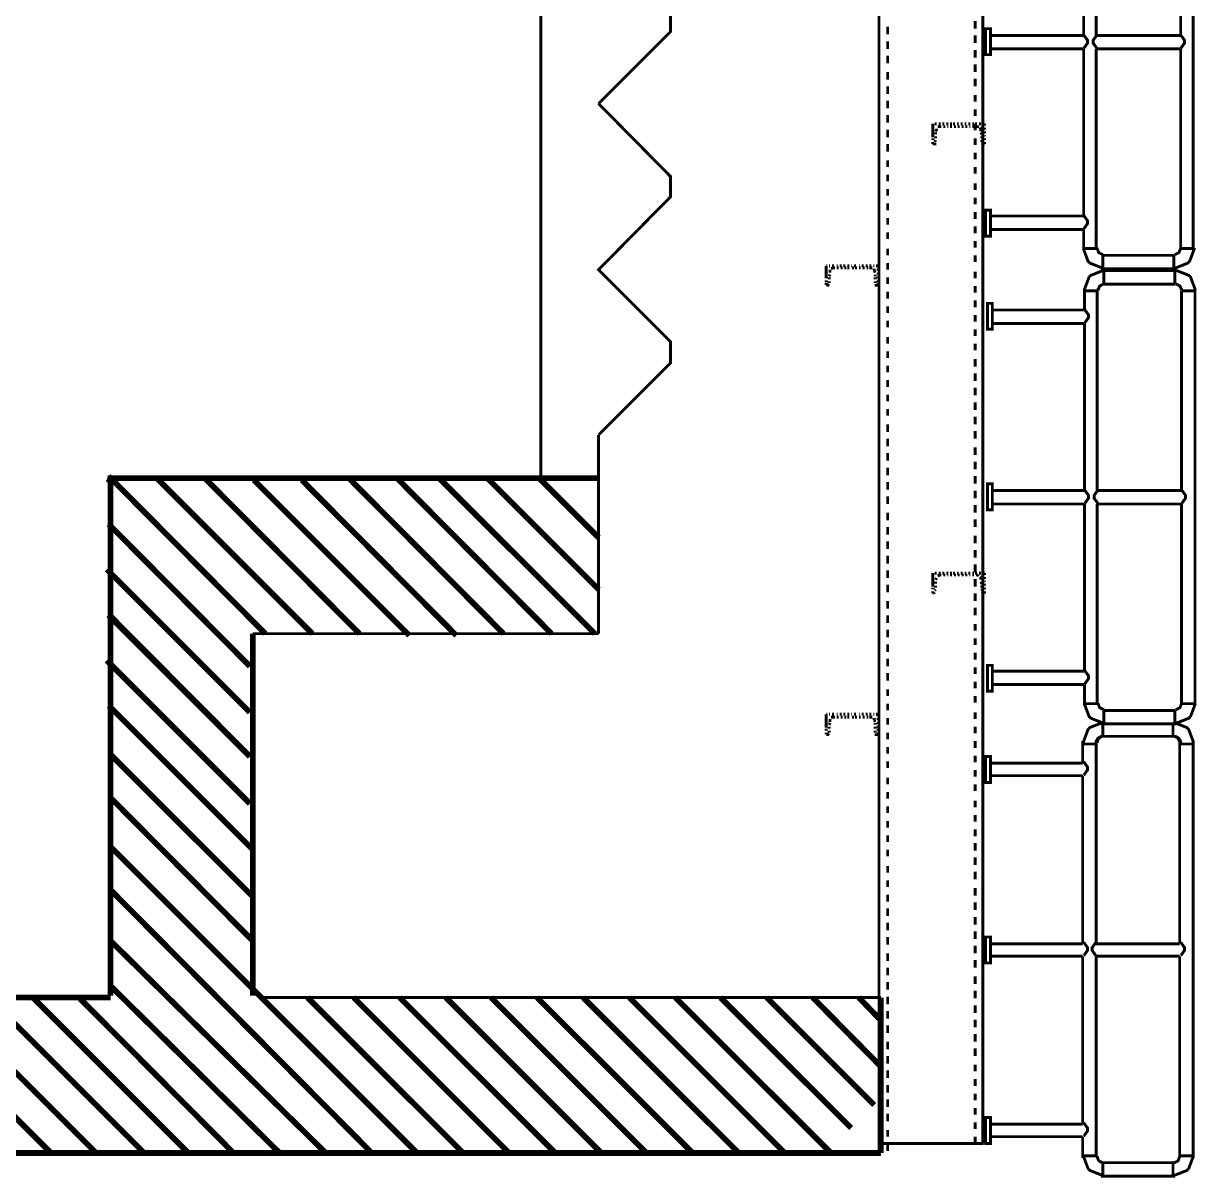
# Model space of a CAD drawing. Extents: x 0.2 to 11.5, y 0.7 to 15.9.
# Drawn here: x 6.878 to 8.913, y 4.499 to 6.502 of the extents above; entities that cross this region are included whole.
import ezdxf

# ---------------------------------------------------------------- set-up
doc = ezdxf.new("R2010")
doc.units = 0
doc.layers.get('0').update_dxf_attribs({"linetype": 'CONTINUOUS'})

msp = doc.modelspace()

# ---------------------------------------------------------------- linework, layer by layer
at = {"color": 5, "const_width": 0.005}
for points in [[(8.36219, 14.0694), (8.36219, 4.53944)], [(8.54221, 4.55778), (8.54221, 14.0694)], [(8.54221, 9.96278), (8.54221, 4.91943)], [(8.37722, 6.4961), (8.37722, 6.48281)], [(8.52886, 6.49278), (8.52886, 6.50613)], [(8.37722, 6.47114), (8.37722, 6.45779)], [(8.52886, 6.46778), (8.52886, 6.48112)], [(8.52886, 6.44276), (8.52886, 6.45611)], [(8.37722, 6.44613), (8.37722, 6.43278)], [(8.52886, 6.41775), (8.52886, 6.4311)], [(8.37722, 6.41775), (8.37722, 6.40446)], [(8.37722, 6.39279), (8.37722, 6.37944)], [(8.52886, 6.39279), (8.52886, 6.40608)], [(8.52886, 6.3661), (8.52886, 6.37776)], [(8.37722, 6.36778), (8.37722, 6.35444)], [(8.52886, 6.3411), (8.52886, 6.35275)], [(8.37722, 6.34278), (8.37722, 6.32943)], [(8.37722, 6.31776), (8.37722, 6.30447)], [(8.45557, 6.30447), (8.45557, 6.32781), (8.45557, 6.30447), (8.45557, 6.32781)], [(8.52886, 6.31614), (8.52886, 6.32781)], [(8.37722, 6.29275), (8.37722, 6.27946)], [(8.52886, 6.29113), (8.52886, 6.30279)], [(8.52886, 6.26611), (8.52886, 6.27778)], [(8.37722, 6.26443), (8.37722, 6.25276)], [(8.52886, 6.2411), (8.52886, 6.25276)], [(8.37722, 6.23942), (8.37722, 6.22775)], [(8.37722, 6.21446), (8.37722, 6.20281)], [(8.52886, 6.21278), (8.52886, 6.22444)], [(8.37722, 6.18946), (8.37722, 6.17779)], [(8.52886, 6.18778), (8.52886, 6.19943)], [(8.52886, 6.16276), (8.52886, 6.17443)], [(8.37722, 6.16444), (8.37722, 6.15278)], [(8.52886, 6.13781), (8.52886, 6.14947)], [(8.37722, 6.13943), (8.37722, 6.12776)], [(8.37722, 6.11111), (8.37722, 6.09944)], [(8.52886, 6.11279), (8.52886, 6.12446)], [(8.37722, 6.0861), (8.37722, 6.07443)], [(8.52886, 6.08778), (8.52886, 6.09944)], [(8.27056, 6.05946), (8.27056, 6.08111), (8.27056, 6.05946), (8.27056, 6.08111)], [(8.52886, 6.05946), (8.52886, 6.07113)], [(8.37722, 6.06108), (8.37722, 6.04943)], [(8.52886, 6.03444), (8.52886, 6.04611)], [(8.37722, 6.03614), (8.37722, 6.02447)], [(8.37722, 6.01112), (8.37722, 5.99946)], [(8.52886, 6.00944), (8.52886, 6.02111)], [(8.37722, 5.98611), (8.37722, 5.97444)], [(8.52886, 5.98443), (8.52886, 5.9961)], [(8.52886, 5.95942), (8.52886, 5.97114)], [(8.37722, 5.95779), (8.37722, 5.94613)], [(8.52886, 5.93446), (8.52886, 5.94613)], [(8.37722, 5.93278), (8.37722, 5.92111)], [(8.37722, 5.90776), (8.37722, 5.89611)], [(8.52886, 5.90608), (8.52886, 5.91943)], [(8.37722, 5.88276), (8.37722, 5.8711)], [(8.52886, 5.88113), (8.52886, 5.89442)], [(8.52886, 5.85612), (8.52886, 5.86947)], [(8.37722, 5.85781), (8.37722, 5.84614)], [(8.52886, 5.83111), (8.52886, 5.84446)], [(8.37722, 5.83279), (8.37722, 5.82113)], [(8.52886, 5.8061), (8.52886, 5.81944)], [(8.37722, 5.8061), (8.37722, 5.79275)], [(8.37722, 5.78108), (8.37722, 5.76779)], [(8.52886, 5.78108), (8.52886, 5.79443)], [(8.52886, 5.75276), (8.52886, 5.76611)], [(8.37722, 5.75613), (8.37722, 5.74278)], [(8.52886, 5.72775), (8.52886, 5.7411)], [(8.37722, 5.73112), (8.37722, 5.71778)], [(8.37722, 5.70611), (8.37722, 5.69276)], [(8.52886, 5.70281), (8.52886, 5.7161)], [(8.37722, 5.6811), (8.37722, 5.66775)], [(8.52886, 5.67779), (8.52886, 5.69114)], [(8.52886, 5.65278), (8.52886, 5.66613)], [(8.37722, 5.65278), (8.37722, 5.63943)], [(8.52886, 5.62776), (8.52886, 5.64111)], [(8.37722, 5.62776), (8.37722, 5.61442)], [(8.37722, 5.60275), (8.37722, 5.58946)], [(8.52886, 5.59944), (8.52886, 5.61279)], [(8.37722, 5.57781), (8.37722, 5.56446)], [(8.52886, 5.57443), (8.52886, 5.58778)], [(8.52886, 5.54943), (8.52886, 5.56278)], [(8.37722, 5.55279), (8.37722, 5.53944)], [(8.45557, 5.52447), (8.45557, 5.54779), (8.45557, 5.52447), (8.45557, 5.54779)], [(8.52886, 5.52447), (8.52886, 5.53776)], [(8.37722, 5.52778), (8.37722, 5.51443)], [(8.37722, 5.49946), (8.37722, 5.48611)], [(8.52886, 5.49946), (8.52886, 5.51281)], [(8.37722, 5.47444), (8.37722, 5.4611)], [(8.52886, 5.47444), (8.52886, 5.48779)], [(8.52886, 5.44775), (8.52886, 5.45942)], [(8.37722, 5.44943), (8.37722, 5.43608)], [(8.52886, 5.42279), (8.52886, 5.43446)], [(8.37722, 5.42443), (8.37722, 5.41114)], [(8.37722, 5.39947), (8.37722, 5.38612)], [(8.52886, 5.39779), (8.52886, 5.40944)], [(8.37722, 5.37446), (8.37722, 5.36111)], [(8.52886, 5.37278), (8.52886, 5.38444)], [(8.52886, 5.34776), (8.52886, 5.35943)], [(8.37722, 5.34614), (8.37722, 5.33442)], [(8.52886, 5.32275), (8.52886, 5.33442)], [(8.37722, 5.32113), (8.37722, 5.30946)], [(8.27056, 5.27946), (8.27056, 5.30279), (8.27056, 5.27946), (8.27056, 5.30279)], [(8.37722, 5.29611), (8.37722, 5.28444)], [(8.52886, 5.29443), (8.52886, 5.3061)], [(8.37722, 5.27111), (8.37722, 5.25944)], [(8.52886, 5.26942), (8.52886, 5.28108)], [(8.52886, 5.24447), (8.52886, 5.25613)], [(8.37722, 5.2461), (8.37722, 5.23443)], [(8.52886, 5.21946), (8.52886, 5.23112)], [(8.37722, 5.22114), (8.37722, 5.20942)], [(8.37722, 5.19276), (8.37722, 5.1811)], [(8.52886, 5.19444), (8.52886, 5.20611)], [(8.52886, 5.16943), (8.52886, 5.1811)], [(8.37722, 5.16775), (8.37722, 5.15608)], [(8.52886, 5.14111), (8.52886, 5.15278)], [(8.37722, 5.14279), (8.37722, 5.13113)], [(8.52886, 5.1161), (8.52886, 5.12776)], [(8.37722, 5.11778), (8.37722, 5.10612)], [(8.37722, 5.09278), (8.37722, 5.08111)], [(8.52886, 5.0911), (8.52886, 5.10275)], [(8.37722, 5.06776), (8.37722, 5.0561)], [(8.52886, 5.06614), (8.52886, 5.07943)], [(8.52886, 5.04113), (8.52886, 5.05447)], [(8.37722, 5.03944), (8.37722, 5.02778)], [(8.52886, 5.01611), (8.52886, 5.02946)], [(8.37722, 5.01443), (8.37722, 5.00276)], [(8.37722, 4.98942), (8.37722, 4.97775)], [(8.52886, 4.98779), (8.52886, 5.00108)], [(8.37722, 4.9661), (8.37722, 4.95281)], [(8.52886, 4.96278), (8.52886, 4.97613)], [(8.52886, 4.93778), (8.52886, 4.95111)], [(8.37722, 4.94114), (8.37722, 4.92779)], [(8.52886, 4.91276), (8.52886, 4.92611)], [(8.37722, 4.91613), (8.37722, 4.90278)], [(8.37722, 4.88781), (8.37722, 4.87446)], [(8.52886, 4.88781), (8.52886, 4.9011)], [(8.37722, 4.86279), (8.37722, 4.84944)], [(8.52886, 4.86279), (8.52886, 4.87608)], [(8.52886, 4.83442), (8.52886, 4.84776)], [(8.37722, 4.83778), (8.37722, 4.82443)], [(8.52886, 4.80946), (8.52886, 4.82275)], [(8.37722, 4.81278), (8.37722, 4.79943)], [(8.37722, 4.78776), (8.37722, 4.77447)], [(8.52886, 4.78444), (8.52886, 4.79779)], [(8.37722, 4.76281), (8.37722, 4.74946)], [(8.52886, 4.75944), (8.52886, 4.77279)], [(8.52886, 4.73443), (8.52886, 4.74778)], [(8.37722, 4.73443), (8.37722, 4.72114)], [(8.52886, 4.70942), (8.52886, 4.72276)], [(8.37722, 4.70942), (8.37722, 4.69613)], [(8.37722, 4.68446), (8.37722, 4.67111)], [(8.52886, 4.68278), (8.52886, 4.69444)], [(8.37722, 4.65944), (8.37722, 4.64611)], [(8.52886, 4.65776), (8.52886, 4.66943)], [(8.52886, 4.63276), (8.52886, 4.64442)], [(8.37722, 4.63444), (8.37722, 4.6211)], [(8.52886, 4.60781), (8.52886, 4.61947)], [(8.37722, 4.60943), (8.37722, 4.59614)], [(8.37722, 4.58111), (8.37722, 4.56944)], [(8.52886, 4.58279), (8.52886, 4.59446)], [(8.54389, 4.55778), (8.36556, 4.55778)], [(8.52886, 4.55778), (8.52886, 4.56944)], [(8.37722, 4.5561), (8.37722, 4.54443)]]:
    msp.add_lwpolyline(points, dxfattribs=at)
at = {"color": 1, "const_width": 0.005}
for points in [[(7.77556, 8.81108), (7.77556, 5.71278)], [(7.87554, 6.36279), (8.00054, 6.48779), (8.00054, 6.52447), (7.87554, 6.6511), (8.00054, 6.7761), (8.00054, 6.81278), (7.87554, 6.93778)], [(7.87554, 5.78776), (8.00054, 5.91276), (8.00054, 5.94943), (7.87554, 6.07443), (8.00054, 6.20111), (8.00054, 6.23611), (7.87554, 6.36279)], [(7.87554, 5.78776), (7.87554, 5.71278)]]:
    msp.add_lwpolyline(points, dxfattribs=at)
at = {"color": 4, "const_width": 0.005}
for points in [[(8.73887, 6.82943), (8.73887, 6.48112)], [(8.88558, 6.82781), (8.88558, 6.48112)], [(8.90722, 6.83111), (8.90722, 6.10781)], [(8.71724, 6.77111), (8.71724, 6.48112)], [(8.71724, 6.48112), (8.55556, 6.48112)], [(8.71729, 6.45925), (8.71832, 6.45979), (8.7239, 6.46767), (8.7239, 6.47026), (8.7239, 6.47304), (8.71832, 6.48074), (8.71729, 6.48128)], [(8.7405, 6.48128), (8.73953, 6.48074), (8.73389, 6.47293), (8.73389, 6.47026), (8.73389, 6.46756), (8.73953, 6.45979), (8.7405, 6.45925)], [(8.88558, 6.48112), (8.73887, 6.48112)], [(8.88558, 6.45925), (8.88661, 6.45979), (8.89219, 6.46767), (8.89219, 6.47026), (8.89219, 6.47304), (8.88661, 6.48074), (8.88558, 6.48128)], [(8.71724, 6.45779), (8.55556, 6.45779)], [(8.71724, 6.45779), (8.71724, 6.16775)], [(8.73887, 6.45779), (8.73887, 6.11111)], [(8.88558, 6.45779), (8.73887, 6.45779)], [(8.88558, 6.45779), (8.88558, 6.11111)], [(8.45557, 6.32781), (8.45557, 6.32443)], [(8.45557, 6.32113), (8.45557, 6.31776)], [(8.45557, 6.31446), (8.45557, 6.31108)], [(8.45557, 6.30778), (8.45557, 6.3061)], [(8.46224, 6.32781), (8.45888, 6.32781)], [(8.46224, 6.31944), (8.46224, 6.31776), (8.46056, 6.31446)], [(8.46056, 6.31278), (8.46056, 6.30946)], [(8.46724, 6.32275), (8.46386, 6.32275)], [(8.46892, 6.32781), (8.46556, 6.32781)], [(8.47054, 6.32275), (8.46724, 6.32275)], [(8.47553, 6.32781), (8.47222, 6.32781)], [(8.47721, 6.32275), (8.4739, 6.32275)], [(8.48221, 6.32781), (8.47889, 6.32781)], [(8.48221, 6.32275), (8.48058, 6.32275)], [(8.48887, 6.32781), (8.48557, 6.32781)], [(8.48887, 6.32275), (8.48557, 6.32275)], [(8.49388, 6.32781), (8.49056, 6.32781)], [(8.49556, 6.32275), (8.49224, 6.32275)], [(8.50054, 6.32781), (8.49724, 6.32781)], [(8.50222, 6.32275), (8.49892, 6.32275)], [(8.50722, 6.32781), (8.5039, 6.32781)], [(8.5089, 6.32275), (8.50553, 6.32275)], [(8.51389, 6.32781), (8.51058, 6.32781)], [(8.51557, 6.32275), (8.51221, 6.32275)], [(8.52056, 6.32781), (8.51719, 6.32781)], [(8.52056, 6.32275), (8.51888, 6.32275)], [(8.52724, 6.32781), (8.52387, 6.32781)], [(8.52724, 6.32275), (8.52387, 6.32275)], [(8.53222, 6.32781), (8.52886, 6.32781)], [(8.5339, 6.32275), (8.53054, 6.32275)], [(8.53554, 6.32275), (8.5339, 6.32275)], [(8.5389, 6.32781), (8.53554, 6.32781)], [(8.5389, 6.31776), (8.53722, 6.32113)], [(8.5389, 6.31776), (8.5389, 6.31446)], [(8.5389, 6.31278), (8.54058, 6.30946)], [(8.54557, 6.32781), (8.54221, 6.32781)], [(8.54557, 6.32781), (8.54557, 6.32443)], [(8.54557, 6.32113), (8.54557, 6.31776)], [(8.54557, 6.31446), (8.54557, 6.31108)], [(8.54557, 6.30778), (8.54557, 6.3061)], [(8.45557, 6.30279), (8.45557, 6.29943)], [(8.45557, 6.29611), (8.45557, 6.29275)], [(8.45557, 6.29275), (8.45725, 6.29275)], [(8.45725, 6.29275), (8.45888, 6.29275), (8.45888, 6.29443)], [(8.46056, 6.29943), (8.45888, 6.29611)], [(8.46056, 6.3061), (8.46056, 6.30279)], [(8.54058, 6.3061), (8.54058, 6.30279)], [(8.54058, 6.29943), (8.54058, 6.29611)], [(8.54058, 6.29443), (8.54221, 6.29275)], [(8.54557, 6.29275), (8.54389, 6.29275)], [(8.54557, 6.30279), (8.54557, 6.29943)], [(8.54557, 6.29611), (8.54557, 6.29275)], [(8.71724, 6.16775), (8.55556, 6.16775)], [(8.71729, 6.14594), (8.71832, 6.14649), (8.7239, 6.15435), (8.7239, 6.15696), (8.7239, 6.15972), (8.71832, 6.16743), (8.71729, 6.16797)], [(8.71724, 6.14442), (8.55556, 6.14442)], [(8.71724, 6.14442), (8.71724, 6.10781)], [(8.71729, 6.11219), (8.71718, 6.10992), (8.72493, 6.08919), (8.72651, 6.08751), (8.72814, 6.08589), (8.74875, 6.07775), (8.75103, 6.07781)], [(8.73887, 6.11111), (8.71724, 6.11111)], [(8.74056, 6.11253), (8.74056, 6.11182), (8.743, 6.10504), (8.74349, 6.10449), (8.74403, 6.10394), (8.74957, 6.10113), (8.75136, 6.10113)], [(8.87472, 6.10113), (8.87674, 6.10113), (8.88211, 6.10394), (8.8826, 6.10449), (8.88314, 6.10504), (8.88558, 6.11182), (8.88553, 6.11253)], [(8.87511, 6.07781), (8.87744, 6.07775), (8.898, 6.08589), (8.89958, 6.08751), (8.90121, 6.08919), (8.90901, 6.10992), (8.90886, 6.11219)], [(8.88558, 6.11111), (8.90722, 6.11111)], [(8.87392, 6.09944), (8.75054, 6.09944)], [(8.75054, 6.09944), (8.75054, 6.07611)], [(8.87392, 6.09944), (8.87392, 6.07611)], [(8.27056, 6.08111), (8.27056, 6.07781)], [(8.27225, 6.08111), (8.27056, 6.08111)], [(8.27056, 6.07611), (8.27056, 6.07275)], [(8.27056, 6.06944), (8.27056, 6.06614)], [(8.27724, 6.08111), (8.27556, 6.08111)], [(8.27724, 6.06614), (8.27556, 6.06278)], [(8.27724, 6.07443), (8.27724, 6.07275), (8.27724, 6.06944)], [(8.28222, 6.07781), (8.27886, 6.07611)], [(8.2839, 6.08111), (8.28054, 6.08111)], [(8.28554, 6.07781), (8.28222, 6.07781)], [(8.29058, 6.08111), (8.2889, 6.08111)], [(8.29221, 6.07781), (8.2889, 6.07781)], [(8.29719, 6.08111), (8.29389, 6.08111)], [(8.29889, 6.07781), (8.29557, 6.07781)], [(8.30388, 6.08111), (8.30057, 6.08111)], [(8.30556, 6.07781), (8.30225, 6.07781)], [(8.31054, 6.08111), (8.30724, 6.08111)], [(8.31054, 6.07781), (8.30724, 6.07781)], [(8.31554, 6.08111), (8.31392, 6.08111)], [(8.3189, 6.07781), (8.31554, 6.07781)], [(8.32221, 6.08111), (8.3189, 6.08111)], [(8.32389, 6.07781), (8.32053, 6.07781)], [(8.32889, 6.08111), (8.32721, 6.08111)], [(8.33057, 6.07781), (8.32721, 6.07781)], [(8.33556, 6.08111), (8.33225, 6.08111)], [(8.33724, 6.07781), (8.33388, 6.07781)], [(8.34224, 6.08111), (8.33886, 6.08111)], [(8.34392, 6.07781), (8.34056, 6.07781)], [(8.3489, 6.08111), (8.34554, 6.08111)], [(8.3489, 6.07781), (8.34554, 6.07781)], [(8.35053, 6.07781), (8.3489, 6.07781)], [(8.35389, 6.08111), (8.35221, 6.08111)], [(8.35389, 6.07275), (8.35389, 6.07611)], [(8.35389, 6.07275), (8.35558, 6.06944)], [(8.35558, 6.06614), (8.35558, 6.06278)], [(8.36057, 6.08111), (8.35721, 6.08111)], [(8.36057, 6.08111), (8.36057, 6.07781)], [(8.36057, 6.07611), (8.36057, 6.07275)], [(8.36057, 6.06944), (8.36057, 6.06614)], [(8.75265, 6.07275), (8.75037, 6.07286), (8.72982, 6.06472), (8.72819, 6.06304), (8.72661, 6.06142), (8.71886, 6.04069), (8.71897, 6.03836)], [(8.87554, 6.07611), (8.74724, 6.07611)], [(8.8789, 6.07275), (8.75054, 6.07275)], [(8.75222, 6.04943), (8.75222, 6.07275)], [(8.87554, 6.04943), (8.87554, 6.07275)], [(8.91049, 6.03836), (8.91064, 6.04069), (8.90289, 6.06142), (8.90126, 6.06304), (8.89968, 6.06472), (8.87907, 6.07286), (8.87674, 6.07275)], [(8.27056, 6.06278), (8.27056, 6.05946)], [(8.27056, 6.0561), (8.27056, 6.05279)], [(8.27056, 6.05111), (8.27056, 6.04779)], [(8.27056, 6.04779), (8.27225, 6.04779)], [(8.27225, 6.04779), (8.27387, 6.04779), (8.27556, 6.04943)], [(8.27556, 6.06108), (8.27556, 6.05778)], [(8.27556, 6.05447), (8.27556, 6.05111)], [(8.35558, 6.06108), (8.35558, 6.05778)], [(8.35558, 6.05447), (8.35558, 6.05111)], [(8.35721, 6.04943), (8.35721, 6.04779), (8.35889, 6.04779)], [(8.36057, 6.04779), (8.35889, 6.04779)], [(8.36057, 6.06278), (8.36057, 6.05946)], [(8.36057, 6.0561), (8.36057, 6.05279)], [(8.36057, 6.05111), (8.36057, 6.04779)], [(8.75304, 6.04943), (8.75114, 6.04943), (8.74544, 6.04628), (8.74224, 6.04058), (8.74224, 6.03863)], [(8.75304, 6.04943), (8.75108, 6.04943), (8.74571, 6.0466), (8.74517, 6.04606), (8.74468, 6.04551), (8.74224, 6.03879), (8.74224, 6.03803)], [(8.87554, 6.04943), (8.75222, 6.04943)], [(8.88721, 6.03863), (8.88721, 6.04058), (8.88406, 6.04628), (8.87836, 6.04943), (8.87642, 6.04943)], [(8.88721, 6.03803), (8.88726, 6.03879), (8.88482, 6.04551), (8.88428, 6.04606), (8.88379, 6.0466), (8.87825, 6.04943), (8.87642, 6.04943)], [(8.71892, 6.04113), (8.71892, 6.00444)], [(8.74056, 6.03776), (8.71892, 6.03776)], [(8.74056, 6.03944), (8.74056, 5.69114)], [(8.88721, 6.03776), (8.88721, 5.69114)], [(8.88721, 6.03776), (8.91054, 6.03776)], [(8.91054, 6.04113), (8.91054, 5.31776)], [(8.71892, 6.00444), (8.55886, 6.00444)], [(8.71892, 5.98258), (8.71994, 5.98313), (8.72553, 5.991), (8.72553, 5.9936), (8.72553, 5.99636), (8.71994, 6.00413), (8.71892, 6.00467)], [(8.71892, 5.98112), (8.55886, 5.98112)], [(8.71892, 5.98112), (8.71892, 5.69114)], [(8.71892, 5.69114), (8.55886, 5.69114)], [(8.71892, 5.66928), (8.71994, 5.66982), (8.72553, 5.67768), (8.72553, 5.68028), (8.72553, 5.68306), (8.71994, 5.69075), (8.71892, 5.69129)], [(8.74219, 5.69129), (8.74121, 5.69075), (8.73557, 5.68294), (8.73557, 5.68028), (8.73557, 5.67757), (8.74121, 5.66982), (8.74219, 5.66928)], [(8.88721, 5.69114), (8.74056, 5.69114)], [(8.88726, 5.66928), (8.88829, 5.66982), (8.89388, 5.67768), (8.89388, 5.68028), (8.89388, 5.68306), (8.88829, 5.69075), (8.88726, 5.69129)], [(8.71892, 5.66775), (8.55886, 5.66775)], [(8.71892, 5.66775), (8.71892, 5.37776)], [(8.74056, 5.66775), (8.74056, 5.32113)], [(8.88721, 5.66775), (8.74056, 5.66775)], [(8.88721, 5.66775), (8.88721, 5.32113)], [(8.45557, 5.54779), (8.45557, 5.54443)], [(8.45557, 5.54113), (8.45557, 5.53776)], [(8.45557, 5.53444), (8.45557, 5.53276)], [(8.46224, 5.54779), (8.45888, 5.54779)], [(8.46056, 5.53614), (8.46224, 5.53944), (8.46224, 5.53944)], [(8.46724, 5.54443), (8.46386, 5.54275)], [(8.46892, 5.54779), (8.46556, 5.54779)], [(8.47054, 5.54443), (8.46724, 5.54443)], [(8.47553, 5.54779), (8.47222, 5.54779)], [(8.47721, 5.54443), (8.4739, 5.54443)], [(8.48221, 5.54779), (8.47889, 5.54779)], [(8.48221, 5.54443), (8.48058, 5.54443)], [(8.48887, 5.54779), (8.48557, 5.54779)], [(8.48887, 5.54443), (8.48557, 5.54443)], [(8.49388, 5.54779), (8.49056, 5.54779)], [(8.49556, 5.54443), (8.49224, 5.54443)], [(8.50054, 5.54779), (8.49724, 5.54779)], [(8.50222, 5.54443), (8.49892, 5.54443)], [(8.50722, 5.54779), (8.5039, 5.54779)], [(8.5089, 5.54443), (8.50553, 5.54443)], [(8.51389, 5.54779), (8.51058, 5.54779)], [(8.51557, 5.54443), (8.51221, 5.54443)], [(8.52056, 5.54779), (8.51719, 5.54779)], [(8.52056, 5.54443), (8.51888, 5.54443)], [(8.52724, 5.54779), (8.52387, 5.54779)], [(8.52724, 5.54443), (8.52387, 5.54443)], [(8.53222, 5.54779), (8.52886, 5.54779)], [(8.5339, 5.54443), (8.53054, 5.54443)], [(8.53554, 5.54275), (8.5339, 5.54443)], [(8.5389, 5.54779), (8.53554, 5.54779)], [(8.5389, 5.53944), (8.53722, 5.54113)], [(8.5389, 5.53944), (8.5389, 5.53614)], [(8.54557, 5.54779), (8.54221, 5.54779)], [(8.54557, 5.54779), (8.54557, 5.54443)], [(8.54557, 5.54113), (8.54557, 5.53776)], [(8.54557, 5.53444), (8.54557, 5.53276)], [(8.45557, 5.52946), (8.45557, 5.5261)], [(8.45557, 5.52279), (8.45557, 5.51942)], [(8.45557, 5.51611), (8.45557, 5.51281)], [(8.45725, 5.51281), (8.45888, 5.51443)], [(8.46056, 5.51942), (8.45888, 5.51779)], [(8.46056, 5.53276), (8.46056, 5.52946)], [(8.46056, 5.5261), (8.46056, 5.52279)], [(8.5389, 5.53276), (8.54058, 5.52946)], [(8.54058, 5.5261), (8.54058, 5.52279)], [(8.54058, 5.51942), (8.54058, 5.51779)], [(8.54058, 5.51611), (8.54221, 5.51443), (8.54221, 5.51281)], [(8.54557, 5.52946), (8.54557, 5.5261)], [(8.54557, 5.52279), (8.54557, 5.51942)], [(8.54557, 5.51611), (8.54557, 5.51281)], [(8.45557, 5.51281), (8.45725, 5.51281)], [(8.54557, 5.51281), (8.54389, 5.51281)], [(8.71892, 5.37776), (8.55886, 5.37776)], [(8.71892, 5.3559), (8.71994, 5.35644), (8.72553, 5.36436), (8.72553, 5.36697), (8.72553, 5.36974), (8.71994, 5.37744), (8.71892, 5.37799)], [(8.71892, 5.35444), (8.55886, 5.35444)], [(8.71892, 5.35444), (8.71892, 5.31776)], [(8.71897, 5.32221), (8.71886, 5.31993), (8.72661, 5.29921), (8.72819, 5.29753), (8.72982, 5.2959), (8.75037, 5.28776), (8.75265, 5.28782)], [(8.74056, 5.32113), (8.71892, 5.32113)], [(8.74224, 5.32254), (8.74224, 5.32183), (8.74468, 5.31506), (8.74517, 5.31451), (8.74571, 5.31396), (8.75125, 5.31108), (8.75304, 5.31108)], [(8.87642, 5.31108), (8.87842, 5.31108), (8.88379, 5.31396), (8.88428, 5.31451), (8.88482, 5.31506), (8.88726, 5.32183), (8.88721, 5.32254)], [(8.87674, 5.28782), (8.87907, 5.28776), (8.89968, 5.2959), (8.90126, 5.29753), (8.90289, 5.29921), (8.91064, 5.31993), (8.91049, 5.32221)], [(8.88721, 5.32113), (8.91054, 5.32113)], [(8.27056, 5.30279), (8.27056, 5.29943)], [(8.27225, 5.30279), (8.27056, 5.30279)], [(8.27056, 5.29611), (8.27056, 5.29275)], [(8.27724, 5.30279), (8.27556, 5.30279)], [(8.27724, 5.29443), (8.27724, 5.29275), (8.27724, 5.28944)], [(8.28222, 5.29779), (8.27886, 5.29779)], [(8.2839, 5.30279), (8.28054, 5.30279)], [(8.28554, 5.29779), (8.28222, 5.29779)], [(8.29058, 5.30279), (8.2889, 5.30279)], [(8.29221, 5.29779), (8.2889, 5.29779)], [(8.29719, 5.30279), (8.29389, 5.30279)], [(8.29889, 5.29779), (8.29557, 5.29779)], [(8.30388, 5.30279), (8.30057, 5.30279)], [(8.30556, 5.29779), (8.30225, 5.29779)], [(8.31054, 5.30279), (8.30724, 5.30279)], [(8.31054, 5.29779), (8.30724, 5.29779)], [(8.31554, 5.30279), (8.31392, 5.30279)], [(8.3189, 5.29779), (8.31554, 5.29779)], [(8.32221, 5.30279), (8.3189, 5.30279)], [(8.32389, 5.29779), (8.32053, 5.29779)], [(8.32889, 5.30279), (8.32721, 5.30279)], [(8.33057, 5.29779), (8.32721, 5.29779)], [(8.33556, 5.30279), (8.33225, 5.30279)], [(8.33724, 5.29779), (8.33388, 5.29779)], [(8.34224, 5.30279), (8.33886, 5.30279)], [(8.34392, 5.29779), (8.34056, 5.29779)], [(8.3489, 5.30279), (8.34554, 5.30279)], [(8.3489, 5.29779), (8.34554, 5.29779)], [(8.35053, 5.29779), (8.3489, 5.29779)], [(8.35389, 5.30279), (8.35221, 5.30279)], [(8.35389, 5.29275), (8.35389, 5.29611)], [(8.35389, 5.29275), (8.35558, 5.28944)], [(8.36057, 5.30279), (8.35721, 5.30279)], [(8.36057, 5.30279), (8.36057, 5.29943)], [(8.36057, 5.29611), (8.36057, 5.29275)], [(8.87554, 5.30946), (8.75222, 5.30946)], [(8.75222, 5.30946), (8.75222, 5.28614)], [(8.87554, 5.30946), (8.87554, 5.28614)], [(8.27056, 5.28944), (8.27056, 5.28614)], [(8.27056, 5.28276), (8.27056, 5.27946)], [(8.27056, 5.27778), (8.27056, 5.27447)], [(8.27056, 5.27111), (8.27056, 5.26779)], [(8.27724, 5.28776), (8.27556, 5.28444)], [(8.27556, 5.28108), (8.27556, 5.27778)], [(8.27556, 5.27447), (8.27556, 5.27111)], [(8.35558, 5.28776), (8.35558, 5.28444)], [(8.35558, 5.28108), (8.35558, 5.27778)], [(8.35558, 5.27447), (8.35558, 5.27111)], [(8.36057, 5.28944), (8.36057, 5.28614)], [(8.36057, 5.28276), (8.36057, 5.27946)], [(8.36057, 5.27778), (8.36057, 5.27447)], [(8.36057, 5.27111), (8.36057, 5.26779)], [(8.75103, 5.28776), (8.74875, 5.28787), (8.72814, 5.27974), (8.72651, 5.27806), (8.72493, 5.27642), (8.71718, 5.25569), (8.71729, 5.25336)], [(8.87554, 5.28614), (8.74724, 5.28614)], [(8.75054, 5.26443), (8.75054, 5.28614)], [(8.8789, 5.28614), (8.75054, 5.28614)], [(8.87224, 5.26443), (8.87224, 5.28614)], [(8.90717, 5.25336), (8.90733, 5.25569), (8.89958, 5.27642), (8.89794, 5.27806), (8.89638, 5.27974), (8.87576, 5.28787), (8.87343, 5.28776)], [(8.27056, 5.26779), (8.27225, 5.26779)], [(8.27225, 5.26779), (8.27387, 5.26779), (8.27556, 5.26942)], [(8.35721, 5.26942), (8.35721, 5.26779), (8.35889, 5.26779)], [(8.36057, 5.26779), (8.35889, 5.26779)], [(8.71556, 5.25613), (8.71556, 5.21778)], [(8.73887, 5.25108), (8.71556, 5.25108)], [(8.74972, 5.26443), (8.74783, 5.26443), (8.74208, 5.26129), (8.73887, 5.25558), (8.73887, 5.25364)], [(8.73887, 5.25276), (8.73887, 4.90446)], [(8.75136, 5.26443), (8.7494, 5.26443), (8.74403, 5.26161), (8.74349, 5.26107), (8.743, 5.26053), (8.74056, 5.25379), (8.74056, 5.25304)], [(8.87392, 5.26443), (8.74892, 5.26443)], [(8.8839, 5.25304), (8.88396, 5.25379), (8.88146, 5.26053), (8.88092, 5.26107), (8.88043, 5.26161), (8.87489, 5.26443), (8.87304, 5.26443)], [(8.88558, 5.25364), (8.88558, 5.25558), (8.88243, 5.26129), (8.87668, 5.26443), (8.87472, 5.26443)], [(8.8839, 5.25276), (8.8839, 4.90446)], [(8.8839, 5.25108), (8.90722, 5.25108)], [(8.90722, 5.25613), (8.90722, 4.53276)], [(8.71556, 5.21778), (8.55556, 5.21778)], [(8.71729, 5.1976), (8.71832, 5.19814), (8.7239, 5.206), (8.7239, 5.20861), (8.7239, 5.21137), (8.71832, 5.21907), (8.71729, 5.21962)], [(8.71556, 5.19613), (8.55556, 5.19613)], [(8.71556, 5.19613), (8.71556, 4.90446)], [(8.71556, 4.90446), (8.55556, 4.90446)], [(8.71729, 4.88422), (8.71832, 4.88482), (8.7239, 4.89268), (8.7239, 4.89529), (8.7239, 4.89806), (8.71832, 4.90576), (8.71729, 4.90631)], [(8.73882, 4.90631), (8.73785, 4.90576), (8.73221, 4.89794), (8.73221, 4.89529), (8.73221, 4.89253), (8.73785, 4.88476), (8.73882, 4.88422)], [(8.8839, 4.90446), (8.73887, 4.90446)], [(8.88558, 4.88422), (8.88661, 4.88482), (8.89219, 4.89268), (8.89219, 4.89529), (8.89219, 4.89806), (8.88661, 4.90576), (8.88558, 4.90631)], [(8.71556, 4.88276), (8.55556, 4.88276)], [(8.71556, 4.88276), (8.71556, 4.5911)], [(8.73887, 4.88276), (8.73887, 4.53444)], [(8.8839, 4.88276), (8.73887, 4.88276)], [(8.8839, 4.88276), (8.8839, 4.53444)], [(8.71556, 4.5911), (8.55556, 4.5911)], [(8.71729, 4.5709), (8.71832, 4.57146), (8.7239, 4.57932), (8.7239, 4.58192), (8.7239, 4.58469), (8.71832, 4.59244), (8.71729, 4.59299)], [(8.71556, 4.56944), (8.55556, 4.56944)], [(8.71556, 4.56944), (8.71556, 4.53276)], [(8.71729, 4.53722), (8.71718, 4.53494), (8.72493, 4.51421), (8.72651, 4.51253), (8.72814, 4.5109), (8.74875, 4.50276), (8.75103, 4.50282)], [(8.87343, 4.50282), (8.87576, 4.50276), (8.89638, 4.5109), (8.89794, 4.51253), (8.89958, 4.51421), (8.90733, 4.53494), (8.90717, 4.53722)], [(8.73887, 4.53614), (8.71556, 4.53614)], [(8.74056, 4.53586), (8.74056, 4.53515), (8.743, 4.52838), (8.74349, 4.52783), (8.74403, 4.52729), (8.74957, 4.52447), (8.75136, 4.52447)], [(8.87392, 4.52447), (8.75054, 4.52447)], [(8.75054, 4.52447), (8.75054, 4.50108)], [(8.87224, 4.52447), (8.87224, 4.50108)], [(8.87304, 4.52447), (8.87506, 4.52447), (8.88043, 4.52729), (8.88092, 4.52783), (8.88146, 4.52838), (8.88396, 4.53515), (8.8839, 4.53586)], [(8.8839, 4.53614), (8.90722, 4.53614)], [(8.87554, 4.50108), (8.74724, 4.50108)]]:
    msp.add_lwpolyline(points, dxfattribs=at)
for points in [[(8.54719, 6.49278), (8.54719, 6.44775), (8.55556, 6.44775), (8.55556, 6.49278), (8.54719, 6.49278)], [(8.45557, 6.32781), (8.45557, 6.32781)], [(8.54719, 6.17779), (8.54719, 6.13276), (8.55556, 6.13276), (8.55556, 6.17779), (8.54719, 6.17779)], [(8.55057, 5.97114), (8.55057, 6.01611), (8.55886, 6.01611), (8.55886, 5.97114), (8.55057, 5.97114)], [(8.55057, 5.70281), (8.55057, 5.65776), (8.55886, 5.65776), (8.55886, 5.70281), (8.55057, 5.70281)], [(8.45557, 5.54779), (8.45557, 5.54779)], [(8.55057, 5.38781), (8.55057, 5.34278), (8.55886, 5.34278), (8.55886, 5.38781), (8.55057, 5.38781)], [(8.54719, 5.18446), (8.54719, 5.22944), (8.55556, 5.22944), (8.55556, 5.18446), (8.54719, 5.18446)], [(8.54719, 4.91613), (8.54719, 4.8711), (8.55556, 4.8711), (8.55556, 4.91613), (8.54719, 4.91613)], [(8.54719, 4.60275), (8.54719, 4.55778), (8.55556, 4.55778), (8.55556, 4.60275), (8.54719, 4.60275)]]:
    msp.add_lwpolyline(points, close=True, dxfattribs=at)
at = {"color": 3, "const_width": 0.01}
for points in [[(7.02556, 5.7161), (7.29719, 5.44276)], [(7.03222, 5.71278), (7.02387, 5.70443)], [(7.10889, 5.71278), (7.3789, 5.44276)], [(7.19222, 5.71278), (7.46056, 5.44276)], [(7.27724, 5.70942), (7.54719, 5.43946)], [(7.36057, 5.70942), (7.6289, 5.43946)], [(7.44222, 5.71278), (7.71056, 5.44276)], [(7.52556, 5.71278), (7.79389, 5.44276)], [(7.5989, 5.71278), (7.86888, 5.44276)], [(7.68224, 5.71278), (7.87554, 5.51942)], [(7.77225, 5.71278), (7.87554, 5.60943)], [(7.02556, 5.63276), (7.27056, 5.38612)], [(7.02225, 5.55447), (7.27056, 5.3061)], [(7.02556, 5.47444), (7.27056, 5.22944), (7.02556, 5.47613)], [(7.02225, 5.39611), (7.27056, 5.14779)], [(7.02556, 5.31776), (7.27056, 5.07275)], [(7.03054, 5.31278), (7.27556, 5.06776)], [(7.02724, 5.23443), (7.27556, 4.98611)], [(7.03054, 5.15608), (7.27556, 4.90944)], [(7.02886, 5.07275), (7.56054, 4.54113)], [(7.02886, 4.99778), (7.48221, 4.54113)], [(7.02886, 4.90944), (7.40224, 4.54113)], [(7.02886, 4.83111), (7.32221, 4.54113)], [(6.65554, 4.81108), (6.92557, 4.54113)], [(6.73389, 4.81108), (7.0039, 4.54113)], [(6.81722, 4.81108), (7.08724, 4.54113)], [(6.89388, 4.81108), (7.1639, 4.54113)], [(6.9739, 4.81108), (7.24224, 4.54113)], [(7.37056, 4.81108), (7.64057, 4.54113)], [(7.45057, 4.81108), (7.72054, 4.54113)], [(7.53054, 4.81108), (7.80057, 4.54113)], [(7.61057, 4.81108), (7.88053, 4.54113)], [(7.68892, 4.81108), (7.95888, 4.54113)], [(7.76888, 4.81108), (8.0389, 4.54113)], [(7.8489, 4.81108), (8.11888, 4.54113)], [(7.8489, 4.81108), (8.11888, 4.54113)], [(7.92888, 4.81108), (8.19889, 4.54113)], [(8.0089, 4.81108), (8.27886, 4.54113)], [(8.08724, 4.81108), (8.31392, 4.58442)], [(8.16721, 4.81108), (8.35389, 4.62446)], [(8.24724, 4.81108), (8.36556, 4.69114)], [(8.32721, 4.81108), (8.36556, 4.77111)]]:
    msp.add_lwpolyline(points, dxfattribs=at)
at = {"color": 6}
for points, const_width in [([(7.02886, 4.81446), (7.02886, 5.71278), (7.87554, 5.71278)], 0.01), ([(7.87554, 5.44276), (7.87554, 5.71278)], 0.005), ([(7.27556, 5.44276), (7.27556, 4.81446)], 0.01), ([(7.27556, 5.44276), (7.87554, 5.44276)], 0.005), ([(7.02886, 4.81108), (4.70888, 4.81108)], 0.01), ([(8.36556, 4.81108), (7.29058, 4.81108)], 0.005), ([(8.36556, 4.54113), (8.36556, 4.81108)], 0.01), ([(7.02886, 4.54113), (4.47054, 4.54113)], 0.01), ([(8.36556, 4.54113), (6.94054, 4.54113)], 0.01)]:
    msp.add_lwpolyline(points, dxfattribs=dict(at, const_width=const_width))

doc.saveas('drawing.dxf')
